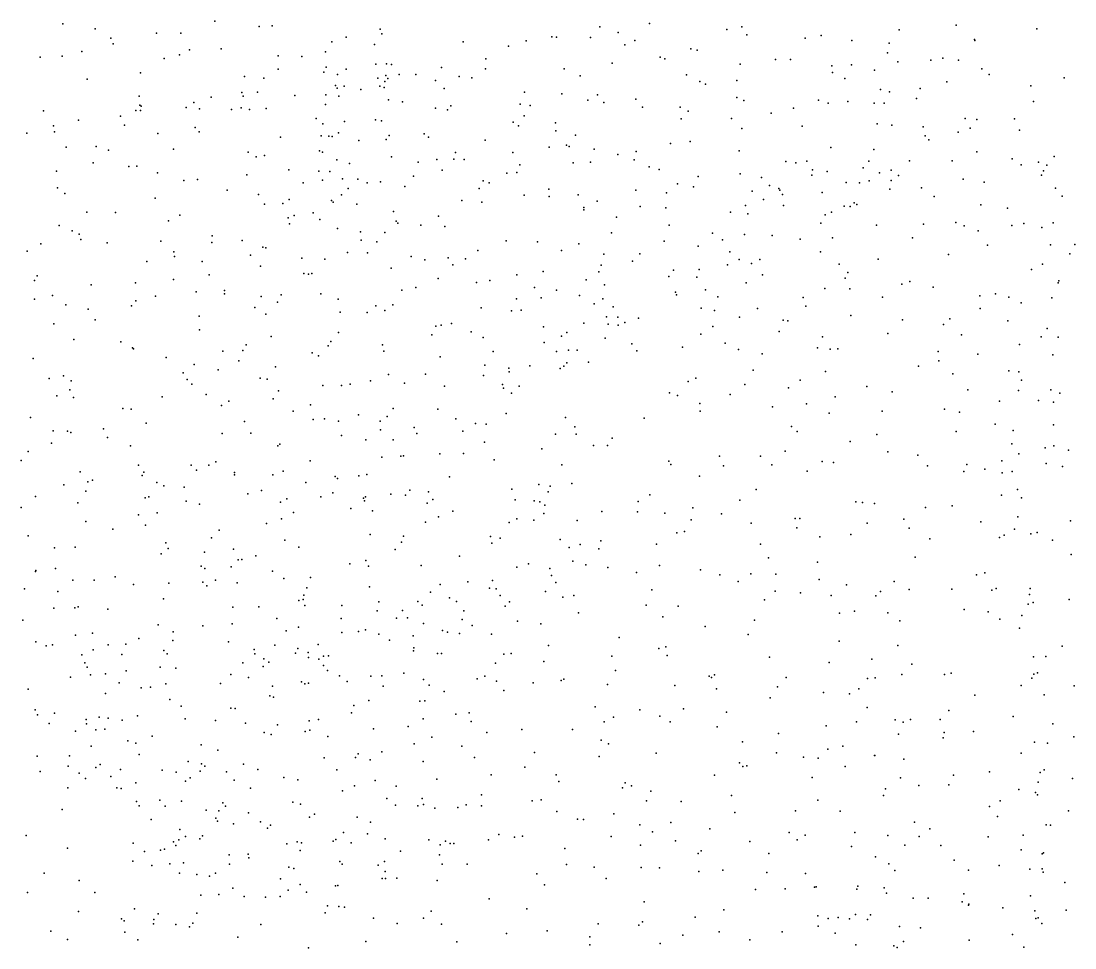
# Model space of a CAD drawing. Header units: metres. Extents: x -25 to 25, y -27.7 to 27.8.
# Drawn here: x -0.499 to 2.329, y -15.692 to -13.206 of the extents above; entities that cross this region are included whole.
import ezdxf

# ---------------------------------------------------------------- set-up
doc = ezdxf.new("R2010")
doc.units = ezdxf.units.M

msp = doc.modelspace()

# ---------------------------------------------------------------- linework, layer by layer
for p in [(-0.3868, -13.214, -0.3254), (-0.3001, -13.2271, 2.8345), (0.0207, -13.2062, -0.6574), (0.1402, -13.2211, 10.4577), (0.1749, -13.2185, 2.2208), (0.4643, -13.2283, 17.8582), (1.0539, -13.2212, -6.1008), (1.1869, -13.2129, -0.6345), (1.3949, -13.2287, 3.7105), (1.4353, -13.2212, -5.763), (1.8569, -13.2297, 3.1279), (2.0101, -13.2173, -3.8717), (2.2265, -13.2267, 4.1724), (-0.2586, -13.2524, 10.7713), (-0.136, -13.2383, 6.3714), (-0.0706, -13.2386, -6.8322), (0.3346, -13.2617, 1.1805), (0.3734, -13.2494, 5.8012), (0.4688, -13.2405, 0.3031), (0.6872, -13.2618, 13.4932), (0.856, -13.2591, 18.4016), (0.9255, -13.2481, 3.4797), (0.9374, -13.2497, 3.1578), (1.0286, -13.2501, -1.5889), (1.1029, -13.2364, 3.5785), (1.1479, -13.2583, -1.7281), (1.4487, -13.243, -1.0707), (1.6045, -13.2524, -5.6228), (1.6481, -13.2452, -1.9615), (1.7303, -13.2582, -1.3398), (2.0593, -13.2559, -4.659), (2.0605, -13.258, -2.9863), (-0.3363, -13.2881, 17.9855), (-0.2517, -13.267, 6.1861), (-0.0472, -13.283, 2.5061), (0.0376, -13.2809, 6.4883), (0.3176, -13.2887, 17.9203), (0.4496, -13.2686, 1.6922), (0.8089, -13.2733, 12.62), (1.1212, -13.2701, 12.7223), (1.2977, -13.281, -5.873), (1.3154, -13.2843, -0.9045), (1.8307, -13.2656, 19.6105), (-0.4475, -13.3029, 5.8769), (-0.3888, -13.3006, 10.9225), (-0.1151, -13.3067, 2.7312), (-0.0744, -13.2965, 17.9585), (0.1909, -13.2998, 5.7345), (0.254, -13.3015, -6.687), (0.7478, -13.3078, 3.3928), (1.2158, -13.3026, 13.475), (1.228, -13.3074, 18.8978), (1.5255, -13.3091, 19.2389), (1.5654, -13.309, 3.8709), (1.8259, -13.291, -5.3801), (1.8532, -13.3158, -3.8354), (1.9423, -13.311, -3.2176), (1.9745, -13.3054, -1.4842), (2.0167, -13.311, 19.6977), (-0.179, -13.3453, 2.8799), (0.1906, -13.335, -0.8325), (0.313, -13.3428, -0.9837), (0.3192, -13.3302, 2.3314), (0.3731, -13.335, 0.4961), (0.4532, -13.322, 6.1732), (0.4815, -13.3212, 12.7101), (0.4947, -13.3226, 10.1992), (0.6293, -13.3306, -6.379), (0.7473, -13.3346, -0.2142), (0.958, -13.3346, -6.1578), (1.0866, -13.3191, 3.0277), (1.4307, -13.3214, -1.8663), (1.6763, -13.3259, 3.0636), (1.6778, -13.344, -5.5168), (1.7295, -13.3237, -3.504), (1.7906, -13.3378, -1.9849), (2.0792, -13.3339, -2.2612), (-0.3219, -13.362, -0.2843), (0.1006, -13.3549, 9.5348), (0.1526, -13.3591, 2.4928), (0.3498, -13.3494, 0.685), (0.4581, -13.3597, 2.2649), (0.4774, -13.3682, 5.9509), (0.4793, -13.3519, 10.0185), (0.4853, -13.3601, 0.0901), (0.5154, -13.3493, 1.8216), (0.5598, -13.3496, 3.1863), (0.6128, -13.366, -0.093), (0.6762, -13.3546, -1.2484), (0.7107, -13.3585, 3.0395), (1.0012, -13.3527, 18.6481), (1.2868, -13.3506, 12.8897), (1.3218, -13.3684, 13.2661), (1.3374, -13.375, 2.9896), (1.4211, -13.3652, 3.8337), (1.7116, -13.3602, -3.7214), (1.9847, -13.3693, -4.5154), (2.099, -13.3494, 4.1393), (2.2994, -13.3583, 4.2276), (0.0933, -13.3979, 2.8355), (0.1354, -13.3971, 2.9841), (0.3189, -13.4037, 2.5272), (0.3442, -13.3788, 1.072), (0.3489, -13.3859, 12.994), (0.3677, -13.381, 1.2956), (0.4126, -13.3901, 3.2584), (0.4636, -13.3804, -6.4981), (0.475, -13.3843, 13.2588), (0.636, -13.3871, 12.619), (0.8513, -13.3965, 18.1246), (0.952, -13.401, 2.8992), (1.8068, -13.3894, -3.9738), (1.8313, -13.3963, 3.0279), (1.9135, -13.3871, -4.316), (2.2107, -13.3795, -2.6453), (-0.1818, -13.4074, -0.3652), (-0.1806, -13.432, 10.7261), (-0.0356, -13.4247, 6.3093), (0.0111, -13.4107, -0.5477), (0.0969, -13.408, -6.7599), (0.2351, -13.4056, 3.1999), (0.3179, -13.4299, 9.715), (0.3539, -13.4072, 3.0212), (0.4868, -13.4176, 2.5103), (0.5241, -13.4225, 2.8724), (0.8403, -13.4288, 13.5985), (1.022, -13.4187, -0.4948), (1.0478, -13.4039, 13.5634), (1.0648, -13.4242, 3.74), (1.1507, -13.4155, 12.7728), (1.4218, -13.4109, -5.7265), (1.44, -13.4194, -1.1912), (1.6403, -13.4181, 19.3093), (1.6668, -13.4265, -1.4178), (1.7194, -13.4223, 4.011), (1.7903, -13.4263, 19.4662), (1.8169, -13.4268, -4.1528), (1.9035, -13.4134, -3.3501), (2.2177, -13.4223, -2.7932), (-0.4393, -13.4467, 11.0631), (-0.1908, -13.446, 18.0428), (-0.1786, -13.446, 9.3575), (-0.1773, -13.4344, 5.6041), (-0.0562, -13.4379, -6.7945), (-0.0201, -13.4416, 5.6921), (0.0658, -13.4433, 3.22), (0.0913, -13.4388, 10.5046), (0.1141, -13.4431, 18.0185), (0.1585, -13.4408, 6.359), (0.6132, -13.4402, 2.6583), (0.6452, -13.4445, 10.1778), (0.6543, -13.4331, 3.4866), (0.8511, -13.4602, 12.6047), (0.8666, -13.4324, -1.45), (1.1685, -13.437, -0.6563), (1.2697, -13.4374, 3.8318), (1.2907, -13.4475, -5.8328), (1.5135, -13.4533, 3.9324), (1.5737, -13.44, -5.5877), (-0.412, -13.487, -6.777), (-0.3447, -13.4716, 5.93), (-0.2326, -13.4615, -6.8024), (-0.2218, -13.485, 6.0746), (0.2926, -13.4676, -6.6215), (0.3107, -13.4821, 12.7947), (0.369, -13.4752, 0.2363), (0.4523, -13.4713, -1.1042), (0.4676, -13.474, -0.0326), (0.8209, -13.4772, 17.9816), (0.8355, -13.487, 2.7207), (0.9351, -13.4788, 10.29), (1.2723, -13.4687, -0.9238), (1.4072, -13.4677, -1.8003), (1.5964, -13.4879, 2.9759), (1.7985, -13.4816, -1.5306), (1.8373, -13.4854, -5.2687), (2.0344, -13.4672, 19.6382), (2.0654, -13.4699, -3.2078), (2.167, -13.4681, -2.3223), (-0.4838, -13.5064, 9.3462), (-0.4095, -13.5034, 5.5923), (-0.1321, -13.5079, 3.1399), (-0.0323, -13.4916, 18.0404), (-0.0211, -13.5035, 10.6052), (0.3065, -13.5136, 3.3328), (0.3271, -13.5146, 6.2042), (0.3359, -13.5158, 0.5066), (0.3524, -13.5061, 5.889), (0.4882, -13.5129, 1.617), (0.5828, -13.5088, 1.9847), (0.9361, -13.501, 18.4113), (0.9886, -13.512, -1.6097), (1.4351, -13.4947, 19.0356), (1.9214, -13.4899, -4.6026), (1.927, -13.5144, -5.0109), (2.0153, -13.5044, -2.1164), (2.0475, -13.4932, 3.0411), (2.1797, -13.4988, 19.6908), (-0.3784, -13.5445, 5.7653), (-0.2979, -13.5428, 9.3089), (0.1969, -13.5176, -0.7682), (0.4072, -13.5263, -6.4948), (0.4803, -13.5237, 6.0451), (0.594, -13.5177, 13.5186), (0.7461, -13.5257, 10.072), (0.918, -13.5442, 18.1252), (0.9641, -13.5394, 10.1447), (0.9717, -13.5422, 2.7755), (1.2433, -13.5348, 13.1525), (1.2965, -13.529, 18.8938), (1.6739, -13.5449, -1.8733), (1.9364, -13.5246, -1.5995), (-0.2641, -13.552, 10.8747), (-0.0897, -13.5497, 6.1528), (0.1102, -13.5577, 6.2532), (0.1318, -13.5707, 5.8106), (0.1538, -13.5664, 9.4752), (0.3019, -13.5543, 12.9742), (0.31, -13.5577, 10.409), (0.4945, -13.5707, -0.2182), (0.6662, -13.559, 2.5063), (0.8206, -13.5583, 3.6884), (1.0383, -13.5499, 18.5901), (1.1026, -13.5639, -5.944), (1.1512, -13.5557, 13.369), (1.4281, -13.5546, 10.1463), (1.7889, -13.551, -4.4353), (2.0652, -13.5571, 4.148), (2.2731, -13.5694, 3.201), (-0.3059, -13.5865, -0.2404), (-0.2103, -13.596, 18.096), (-0.1882, -13.5949, -6.7323), (0.3478, -13.5782, 0.9839), (0.3819, -13.5885, 18.0268), (0.5662, -13.5845, 9.8834), (0.6163, -13.5777, 2.2831), (0.6624, -13.5767, 3.5703), (0.6897, -13.5772, -0.3879), (0.8388, -13.592, -1.4782), (0.9819, -13.5865, 12.6388), (1.0286, -13.5844, -0.6116), (1.1458, -13.5783, -0.727), (1.1861, -13.5971, 10.0364), (1.553, -13.5829, 10.2454), (1.5801, -13.5865, 10.0689), (1.6092, -13.5816, -4.2166), (1.7601, -13.5996, 2.9529), (1.7761, -13.5822, 4.1043), (1.8845, -13.5811, -3.4836), (1.9992, -13.5814, -3.3692), (2.1604, -13.5759, -1.6506), (2.1844, -13.5916, -3.1307), (2.231, -13.5844, -2.5047), (2.2532, -13.5924, -2.7108), (-0.4043, -13.6086, 18.1305), (-0.1328, -13.6136, 5.7922), (0.1063, -13.6185, -0.6008), (0.2198, -13.6054, 12.812), (0.2998, -13.6089, 0.2802), (0.3297, -13.61, 6.0544), (0.3632, -13.6296, 9.6679), (0.4041, -13.6298, 3.4569), (0.5541, -13.6218, 1.8327), (0.6306, -13.6059, -1.2717), (0.8044, -13.6145, -0.5041), (0.8312, -13.6124, 10.3689), (1.2128, -13.6046, -0.8634), (1.3174, -13.6229, 9.9256), (1.4305, -13.6156, 3.9795), (1.4877, -13.6257, -3.9981), (1.6227, -13.6196, 4.0694), (1.6243, -13.6055, 9.8175), (1.6642, -13.6096, 10.3509), (1.804, -13.6128, 10.2025), (1.8352, -13.6061, 19.3325), (1.8555, -13.6206, 10.0511), (2.2389, -13.6193, -2.9684), (2.2443, -13.6082, 4.1934), (-0.4012, -13.653, 12.4043), (-0.0621, -13.6341, 5.9395), (-0.0258, -13.6315, -6.6871), (0.2575, -13.6396, -6.5449), (0.3096, -13.6333, 0.6307), (0.379, -13.6556, 1.1731), (0.43, -13.64, 13.1872), (0.4652, -13.6372, 10.3887), (0.5309, -13.6496, 13.4413), (0.7302, -13.6552, 9.937), (0.7405, -13.6347, 13.6508), (0.7572, -13.6403, -6.1875), (0.9169, -13.6566, 9.9896), (1.262, -13.6425, -1.031), (1.3052, -13.6511, 2.87), (1.5091, -13.6472, -1.3614), (1.5344, -13.6556, -1.8067), (1.7146, -13.6395, 19.1648), (1.7508, -13.6404, 9.7115), (1.7768, -13.635, -5.2025), (1.8319, -13.6569, -4.9723), (1.8352, -13.6337, 10.3919), (1.9169, -13.6536, 9.8041), (2.0291, -13.6306, 10.2151), (2.0851, -13.6385, 10.5073), (2.2766, -13.654, 10.5225), (-0.3819, -13.6684, 11.0864), (-0.139, -13.6812, 10.7836), (0.0539, -13.6593, 9.3836), (0.1379, -13.6717, 5.9775), (0.2203, -13.6844, 10.5035), (0.3604, -13.6719, -0.1977), (0.8509, -13.6735, 2.6214), (0.9182, -13.6769, -6.0438), (0.9955, -13.6726, 18.2149), (1.1509, -13.66, -5.8243), (1.2326, -13.6673, -1.7533), (1.463, -13.6624, 10.4683), (1.4927, -13.6848, 9.7395), (1.537, -13.66, 19.0189), (1.544, -13.671, -5.4447), (1.6505, -13.6659, -4.4427), (1.9511, -13.6763, -2.0526), (2.2946, -13.6754, 10.3565), (0.1544, -13.6976, 3.3739), (0.2029, -13.6954, -0.6963), (0.3343, -13.6871, 12.6473), (0.3379, -13.6915, -0.9715), (0.4019, -13.6969, -6.403), (0.6838, -13.6873, 17.9857), (0.7376, -13.6923, -1.385), (1.0106, -13.7064, 13.5504), (1.0106, -13.7123, 18.0338), (1.0464, -13.6888, 2.7568), (1.1621, -13.7033, 12.9582), (1.2314, -13.707, 3.9479), (1.4446, -13.7011, -4.2549), (1.5464, -13.7004, -3.872), (1.7097, -13.7025, -4.6067), (1.7253, -13.7035, -1.5516), (1.7362, -13.6935, -3.6649), (1.7436, -13.6981, 10.5376), (2.0759, -13.6989, -2.1877), (2.1482, -13.7083, 10.0035), (-0.3225, -13.719, 12.6358), (-0.2453, -13.7198, 3.0972), (-0.1038, -13.7416, 3.2516), (-0.0735, -13.7268, -0.3168), (0.2175, -13.734, 9.4953), (0.234, -13.7273, 0.3844), (0.2843, -13.7207, 18.079), (0.3027, -13.738, -0.3262), (0.4999, -13.7166, 12.6061), (0.5073, -13.7431, -6.2939), (0.6212, -13.729, 2.2325), (1.0983, -13.732, 10.4295), (1.4048, -13.7184, -1.2643), (1.4508, -13.7231, 18.8999), (1.6588, -13.7257, 2.9204), (1.6758, -13.719, -1.8631), (-0.3968, -13.7546, -0.1144), (-0.3619, -13.7692, 18.1321), (0.2209, -13.75, -0.1566), (0.3504, -13.7622, 13.0736), (0.5118, -13.7479, 1.6915), (0.5732, -13.7539, 9.8239), (0.6377, -13.7569, -0.5794), (1.2401, -13.7536, 18.6762), (1.6466, -13.7485, -5.2257), (1.7965, -13.7535, 9.6096), (1.9226, -13.7513, 2.9422), (2.0095, -13.7466, -1.6668), (2.0315, -13.755, -3.4367), (2.0688, -13.7685, 9.8183), (2.1594, -13.7545, 3.0652), (2.1915, -13.7488, -2.3619), (2.2396, -13.7594, 10.663), (2.27, -13.7474, -2.8335), (-0.3436, -13.7779, -6.6202), (-0.3389, -13.7922, 12.2917), (-0.1238, -13.7967, 12.5411), (0.0137, -13.7821, -6.567), (0.0939, -13.7944, 12.615), (0.4113, -13.7718, 10.4557), (0.4137, -13.7939, -0.5689), (0.4552, -13.798, 13.2683), (0.4773, -13.7728, 18.0444), (0.8024, -13.7955, -0.7071), (0.8864, -13.7981, 3.8498), (1.0848, -13.7745, 12.7649), (1.2263, -13.7966, 9.8446), (1.3561, -13.7751, -1.7784), (1.3833, -13.7931, -4.3652), (1.4418, -13.7789, 4.0231), (1.5164, -13.7816, -4.4955), (1.5915, -13.7911, 18.9444), (1.6786, -13.7875, -4.7914), (1.8929, -13.7876, 4.1174), (-0.483, -13.823, 9.2415), (-0.446, -13.8038, 12.125), (-0.2679, -13.8009, 9.2362), (-0.0893, -13.8249, -0.1885), (0.0129, -13.7999, 18.1187), (0.1493, -13.8127, 12.8314), (0.1576, -13.8144, 10.5944), (0.3772, -13.8266, -0.7898), (0.7263, -13.8214, 13.7144), (0.9511, -13.8216, 10.4242), (0.9975, -13.8038, -5.8418), (1.3179, -13.8098, -5.4538), (1.4025, -13.8253, 2.8871), (1.6459, -13.825, -4.9748), (2.0942, -13.8075, 19.2652), (2.2634, -13.8063, -1.6746), (2.3287, -13.8054, 10.2153), (-0.162, -13.8508, -6.5575), (-0.087, -13.8373, 9.2414), (-0.0134, -13.8513, 3.3322), (0.1162, -13.8341, 0.1158), (0.2543, -13.8423, -6.3879), (0.3159, -13.8446, 12.606), (0.4301, -13.828, 1.4488), (0.5472, -13.8373, -0.6986), (0.5842, -13.847, 2.0948), (0.6467, -13.8412, -1.1258), (0.6936, -13.8437, 3.7283), (1.0647, -13.8313, 13.2589), (1.1411, -13.8504, 18.2212), (1.1612, -13.8302, 18.3892), (1.4277, -13.8458, 18.7707), (1.4828, -13.8455, -5.2463), (1.8003, -13.8449, -1.6159), (1.9897, -13.8327, 9.6651), (2.3152, -13.8302, 4.138), (0.1436, -13.8637, 0.3333), (0.2597, -13.8833, 9.5309), (0.2814, -13.8836, 18.1174), (0.4936, -13.8687, 9.7567), (0.6598, -13.8604, -6.0991), (0.9019, -13.878, 2.6619), (1.0508, -13.8787, 2.7546), (1.0574, -13.8606, 9.8614), (1.2513, -13.8745, 10.4586), (1.32, -13.8721, -4.5149), (1.3966, -13.8599, 9.7125), (1.4613, -13.8567, 10.4963), (1.6962, -13.858, -3.7562), (1.719, -13.8805, 18.9253), (2.212, -13.8724, -2.4661), (2.242, -13.8585, -3.1436), (-0.4631, -13.902, 0.0521), (-0.4556, -13.8892, 11.3187), (-0.1918, -13.9084, 10.921), (-0.09, -13.8997, 0.0232), (0.0056, -13.8866, 12.5074), (0.2724, -13.8848, 0.8887), (0.6198, -13.8966, 12.5579), (0.7231, -13.9072, -0.9721), (0.7586, -13.9016, 2.51), (0.831, -13.8868, 9.8659), (1.0173, -13.8999, 3.9132), (1.2388, -13.8914, 2.8278), (1.3142, -13.893, -5.3047), (1.4463, -13.9084, -5.0977), (1.4904, -13.8869, -4.786), (1.7119, -13.8959, 2.9036), (1.864, -13.9122, 10.6262), (1.8858, -13.9051, 2.9123), (2.2835, -13.9084, -2.9494), (2.2854, -13.9031, 9.9632), (-0.3109, -13.9132, -6.5218), (-0.0289, -13.9322, 0.2189), (0.0466, -13.9378, 12.8608), (0.0467, -13.9292, 10.73), (0.1988, -13.9401, 12.9837), (0.305, -13.9374, 1.0576), (0.5226, -13.9278, 1.7683), (0.5605, -13.9208, 13.6401), (0.8783, -13.9208, -0.9926), (0.9374, -13.9281, -1.4393), (1.066, -13.9137, 12.9983), (1.2568, -13.933, -1.135), (1.2593, -13.9401, 9.7651), (1.3376, -13.9266, 18.5575), (1.6572, -13.9235, -1.8683), (1.7246, -13.9239, 4.0989), (1.9481, -13.9198, 18.9897), (2.1152, -13.9378, -2.2886), (-0.4631, -13.9523, 2.7831), (-0.4148, -13.9424, 12.7587), (-0.3791, -13.967, 0.1734), (-0.1916, -13.9564, 12.3356), (-0.1388, -13.9438, 3.1898), (0.1447, -13.9447, 0.5526), (0.1891, -13.9598, 3.4719), (0.3519, -13.9522, -6.2353), (0.4983, -13.967, 10.5344), (0.8302, -13.9513, 12.5723), (0.8966, -13.9481, 17.998), (0.9993, -13.9421, 13.5407), (1.0386, -13.9647, 13.1435), (1.0615, -13.951, -5.5183), (1.3703, -13.9459, 3.9902), (1.5999, -13.9475, 18.7913), (1.8122, -13.9463, -3.6921), (2.0738, -13.9434, -1.6779), (2.1513, -13.947, -3.3653), (2.1848, -13.9619, 4.0668), (2.2664, -13.9481, 19.1826), (-0.3189, -13.9787, 11.1021), (-0.203, -13.9703, 18.1134), (0.128, -13.9741, 9.3332), (0.1573, -13.992, -6.2996), (0.3567, -13.9868, 9.6311), (0.4297, -13.9878, 3.5918), (0.4525, -13.9701, 1.5808), (0.4767, -13.9827, 12.5499), (0.7359, -13.9749, 10.4756), (0.8168, -13.9835, 13.7788), (0.8431, -13.9819, 3.837), (1.0898, -13.9726, -1.0837), (1.3257, -13.9761, -4.9594), (1.3612, -13.9827, -1.7844), (1.4767, -13.9768, 18.6506), (1.6069, -13.9711, -1.5199), (1.7276, -13.9958, 10.5765), (2.0745, -13.977, 10.7556), (-0.4114, -14.0179, -6.3967), (-0.2999, -14.0075, 9.1833), (-0.0216, -13.9979, 0.3734), (0.6141, -14.0241, 18.0641), (0.6282, -14.0217, 2.2317), (0.6559, -14.0172, 3.7574), (1.0106, -14.0165, 13.3161), (1.0715, -13.9991, -4.3713), (1.076, -14.0187, -5.1891), (1.1019, -14.0004, 18.044), (1.103, -14.022, -4.9058), (1.1214, -14.0147, -1.6721), (1.1575, -14.0031, 3.9187), (1.3574, -14.0256, 18.3449), (1.4284, -14.0005, -4.0261), (1.5456, -14.0083, 4.0347), (1.5586, -14.01, 10.5329), (1.8663, -14.0079, 9.653), (1.9762, -14.0203, -2.1216), (1.9934, -14.0047, 4.0605), (2.1483, -14.01, 2.9762), (-0.0207, -14.0344, -6.3266), (0.1717, -14.0524, 0.8245), (0.3524, -14.0414, 1.3069), (0.603, -14.0479, 13.7854), (0.7084, -14.0401, 2.4008), (0.9029, -14.0261, -5.5999), (0.9511, -14.0511, -4.9803), (0.9653, -14.0412, -4.6966), (1.325, -14.0462, 2.8316), (1.5347, -14.0388, -1.809), (1.6511, -14.0527, 9.6094), (1.8267, -14.0441, -1.6701), (2.024, -14.0475, 18.8769), (2.2377, -14.0533, -2.5992), (2.2543, -14.0311, -3.1484), (2.2835, -14.0541, 10.9102), (-0.3572, -14.06, 0.32), (-0.2317, -14.0661, -6.341), (-0.2003, -14.0822, 11.0074), (0.1048, -14.0743, 12.9621), (0.3249, -14.0769, 10.6391), (0.3325, -14.0654, 18.1393), (0.4711, -14.0748, 13.5129), (0.7407, -14.0546, 9.8366), (0.9045, -14.0687, -5.1435), (1.0684, -14.0566, -1.3491), (1.14, -14.0715, 9.7823), (1.2756, -14.0804, -1.2692), (1.3899, -14.0705, 9.6595), (2.1804, -14.0739, 9.8341), (-0.197, -14.0854, 3.0228), (-0.1094, -14.1089, 12.8816), (0.0422, -14.0911, 0.6183), (0.0959, -14.09, 12.4375), (0.2823, -14.0957, 9.5395), (0.2993, -14.1036, 12.4752), (0.4744, -14.0913, 9.7235), (0.6253, -14.1064, 10.5531), (0.7676, -14.092, -5.6556), (0.9378, -14.0928, 10.4743), (0.9694, -14.0889, 9.8318), (0.9933, -14.0886, 13.4816), (1.1534, -14.0903, 10.4593), (1.4259, -14.0867, 10.4893), (1.4896, -14.0984, 18.4116), (1.6384, -14.0827, 18.6265), (1.6718, -14.0866, -3.8395), (1.6924, -14.0855, -1.8829), (1.9617, -14.0923, 10.6982), (2.0686, -14.1, -2.2639), (2.2692, -14.1018, 19.0094), (-0.4667, -14.1111, 11.4144), (-0.035, -14.1275, 18.1206), (0.0854, -14.1174, 9.225), (0.1834, -14.1337, 3.5242), (0.7451, -14.1288, 3.8183), (0.8098, -14.1374, 12.5705), (0.8665, -14.1311, 13.8219), (0.9473, -14.138, 13.6875), (0.9574, -14.1315, 3.8741), (0.965, -14.1232, 2.6625), (1.0237, -14.1211, 12.86), (1.9093, -14.1319, 18.7413), (1.9632, -14.1178, 9.762), (-0.4238, -14.165, 12.7823), (-0.3849, -14.1578, 11.2735), (-0.0639, -14.1494, 9.14), (-0.0534, -14.1672, 3.3481), (0.0296, -14.1414, -6.1921), (0.1427, -14.1641, 10.7955), (0.1608, -14.1668, -6.1081), (0.4865, -14.1541, -5.9081), (0.5861, -14.1536, 1.9992), (0.7415, -14.1571, -4.9957), (0.8109, -14.1468, -4.6631), (1.3118, -14.1641, 3.9205), (1.4654, -14.1421, -1.4867), (1.6592, -14.1458, -1.6892), (2.0009, -14.1523, -3.581), (2.1517, -14.144, 10.8465), (2.1785, -14.1471, -3.3529), (-0.3685, -14.1955, 0.5107), (-0.3651, -14.1713, -6.1852), (-0.041, -14.1799, 10.9238), (0.3105, -14.1832, -6.021), (0.3611, -14.1833, 3.6425), (0.3842, -14.1803, 1.4973), (0.4388, -14.1712, 13.657), (0.5301, -14.1775, 13.8555), (0.6375, -14.1855, -5.6837), (0.7924, -14.1808, 10.5395), (0.7956, -14.1912, 2.4318), (0.8375, -14.1858, 18.0807), (1.2913, -14.1728, -1.5331), (1.4432, -14.1813, -4.052), (1.5598, -14.1901, 9.6398), (1.5915, -14.1692, 2.8516), (1.7699, -14.1864, 4.0238), (2.0414, -14.1955, -1.7602), (2.1852, -14.169, -2.4899), (2.2637, -14.195, -2.8077), (-0.4032, -14.2117, 9.1265), (-0.3585, -14.2161, 12.2573), (-0.1207, -14.2142, -6.1299), (-0.0028, -14.2074, 12.9622), (0.1776, -14.2196, 18.1595), (0.1916, -14.198, 1.1068), (0.8166, -14.2045, -4.513), (1.2407, -14.203, -4.203), (1.2626, -14.21, 10.4943), (1.4039, -14.2077, -1.6826), (1.6855, -14.2142, 18.4993), (1.8384, -14.2007, -3.7375), (2.1775, -14.1973, 18.8816), (2.2878, -14.2043, 10.9817), (-0.2261, -14.2449, 9.0975), (-0.2034, -14.2475, 12.8594), (0.0386, -14.2371, 3.4692), (0.0586, -14.2259, 0.8828), (0.2779, -14.2357, 10.7676), (0.499, -14.2453, 1.7579), (0.6192, -14.2467, 12.5196), (1.3222, -14.2322, 18.1366), (1.5176, -14.2405, 18.2746), (1.6082, -14.2328, 10.5469), (1.9788, -14.2473, 9.8581), (2.1261, -14.2252, 9.901), (2.2312, -14.224, 2.9947), (2.2708, -14.2282, 9.9601), (-0.4735, -14.2694, 17.9734), (0.1005, -14.28, 13.0982), (0.2307, -14.2529, 1.2557), (0.2844, -14.275, 9.4566), (0.3147, -14.2734, 13.4393), (0.3529, -14.2793, 18.1677), (0.4062, -14.2619, -5.8145), (0.4646, -14.2794, 9.6402), (0.4829, -14.2671, 3.7454), (0.6678, -14.2729, -4.8616), (0.8024, -14.259, 13.9727), (0.9621, -14.2694, 13.1894), (1.1731, -14.2714, 3.8728), (1.3229, -14.2522, 2.7723), (1.6691, -14.258, 9.7246), (1.8112, -14.2523, 10.6069), (2.0186, -14.2554, 3.9702), (-0.4126, -14.3053, 11.3994), (-0.3742, -14.3057, 12.4447), (-0.2775, -14.2997, 2.8961), (-0.1631, -14.2845, 0.7304), (0.4653, -14.3022, -5.6584), (0.5556, -14.2967, -5.4915), (0.686, -14.3057, 9.7479), (0.7207, -14.2855, 2.2457), (0.7485, -14.2871, 3.8185), (0.9869, -14.2941, 9.761), (1.5682, -14.2933, -3.9907), (1.5836, -14.3069, 3.9758), (2.0104, -14.3068, 10.748), (2.1149, -14.2875, -3.4552), (2.1627, -14.3043, 10.8933), (2.2708, -14.2895, 3.9353), (-0.3655, -14.3098, 12.7407), (-0.2675, -14.3233, 12.3344), (0.0403, -14.3122, 9.0778), (0.1171, -14.3117, 3.5803), (0.3611, -14.3177, 13.788), (0.4258, -14.3297, 12.4261), (0.4993, -14.3292, 18.1591), (0.5631, -14.3122, 10.6566), (0.7448, -14.3354, 18.1357), (0.9349, -14.3138, 18.1393), (0.9904, -14.314, 12.8532), (1.0867, -14.3248, 10.5387), (1.7252, -14.3336, -3.8598), (1.7976, -14.3151, 2.8542), (-0.4802, -14.3608, -5.5074), (-0.4178, -14.3387, -5.6814), (-0.2054, -14.3454, -5.8539), (0.1896, -14.3455, 10.8821), (0.1955, -14.3408, 9.2113), (0.8983, -14.3534, 13.3174), (1.0365, -14.3445, 2.59), (1.0742, -14.3446, -4.2821), (1.5512, -14.3595, 15.5103), (1.8267, -14.3617, 3.9999), (2.1595, -14.3397, -2.4521), (2.2491, -14.3508, -2.7769), (2.2719, -14.3455, -1.6992), (2.3113, -14.3568, 10.0671), (-0.4986, -14.3844, 0.7175), (0.0236, -14.3882, 12.2347), (0.2764, -14.3853, 13.5822), (0.4692, -14.3761, -5.2959), (0.5197, -14.3728, 14.0349), (0.5273, -14.3721, -5.0447), (0.6242, -14.3672, 2.0089), (0.6883, -14.3661, 14.073), (0.7706, -14.3834, 10.6192), (1.239, -14.3863, 18.1673), (1.375, -14.3735, 3.9077), (1.4852, -14.373, 2.7736), (1.6508, -14.3872, 10.5806), (1.6813, -14.3897, 15.393), (1.9071, -14.3701, 9.9292), (2.1326, -14.3861, -2.2901), (2.1786, -14.3672, -3.3189), (2.2517, -14.3924, -3.0298), (-0.3409, -14.4149, 17.9951), (-0.1843, -14.3975, 18.0659), (-0.1699, -14.416, 3.1408), (-0.0424, -14.3973, 3.4709), (-0.028, -14.4107, -5.7809), (0.0043, -14.3973, 13.0556), (0.0737, -14.4166, 11.0152), (0.2038, -14.413, -5.6998), (0.9521, -14.3966, 10.581), (1.2448, -14.3959, 2.6903), (1.386, -14.3989, 9.6992), (1.5153, -14.3963, 15.2824), (1.6104, -14.4137, 9.8153), (1.9333, -14.3988, -3.6567), (2.0309, -14.4144, 2.95), (2.0384, -14.3956, 18.6444), (2.0869, -14.4082, -2.1027), (2.1337, -14.4179, -1.896), (2.1604, -14.4142, 3.94), (2.2952, -14.4008, 11.0462), (-0.3841, -14.4498, -5.376), (-0.3197, -14.4419, 11.3874), (-0.3071, -14.4379, -5.5586), (-0.1739, -14.4247, -5.6882), (-0.1351, -14.444, 9.0108), (0.0736, -14.4235, 1.1451), (0.1762, -14.4233, 12.276), (0.2649, -14.4442, 13.7831), (0.3436, -14.4274, 1.5566), (0.3499, -14.4332, -5.4765), (0.4076, -14.4256, 10.8351), (0.4291, -14.4227, 3.7862), (0.6502, -14.4284, -4.6328), (0.8898, -14.449, 13.0672), (0.9784, -14.4462, 13.9939), (1.3214, -14.4268, 15.4251), (-0.3255, -14.4668, 2.8807), (-0.1158, -14.453, 12.2078), (-0.0616, -14.4567, 1.0373), (0.109, -14.4746, 13.2382), (0.1463, -14.4649, 1.3013), (0.337, -14.4712, 14), (0.4934, -14.4747, -4.8783), (0.5325, -14.4782, 1.8364), (0.5442, -14.4641, 9.5765), (0.594, -14.4685, 12.4985), (0.8181, -14.4621, 3.8237), (0.9156, -14.4684, 9.6867), (0.9207, -14.4537, 13.8148), (1.1884, -14.4767, 9.6798), (1.4731, -14.4624, 15.1183), (2.1316, -14.4778, 10.9036), (2.1743, -14.4628, 3.0004), (-0.4608, -14.481, 9.0565), (-0.3466, -14.4987, 0.9275), (-0.1664, -14.485, 12.3936), (-0.1567, -14.482, -5.4956), (-0.0562, -14.494, 11.1673), (-0.02, -14.5017, 3.5867), (0.1971, -14.4961, 13.4817), (0.2137, -14.4879, -5.4009), (0.3052, -14.4818, 9.2156), (0.4199, -14.486, 9.4203), (0.4228, -14.4926, 18.1933), (0.4252, -14.4824, 1.7031), (0.5906, -14.4992, 14.187), (0.6061, -14.4893, 3.8451), (0.8265, -14.4904, 13.2458), (0.8777, -14.4934, 18.1756), (0.8927, -14.4958, 14.2074), (0.9063, -14.5048, -4.3938), (1.1564, -14.4951, 10.5891), (1.4298, -14.4911, 18.1843), (1.7411, -14.496, -3.8598), (1.7584, -14.4974, 18.358), (1.7905, -14.5, 15.412), (1.9997, -14.5062, 10.7929), (2.185, -14.4849, -2.5361), (-0.4991, -14.5105, 2.7073), (-0.1842, -14.5301, 11.3341), (-0.1335, -14.5247, 12.8444), (0.2321, -14.5245, 18.2012), (0.3856, -14.5139, -5.0175), (0.444, -14.5202, 14.1283), (0.6593, -14.5211, 18.181), (0.9032, -14.5267, 12.9093), (1.0594, -14.522, -4.3238), (1.1547, -14.5229, 15.3479), (1.2281, -14.5256, 15.1098), (1.3036, -14.5118, -4.2149), (1.3802, -14.5276, 14.999), (1.928, -14.5106, 10.0555), (-0.3257, -14.5483, -5.2074), (-0.1648, -14.5578, -5.2556), (0.1596, -14.5541, 12.1655), (0.1995, -14.5408, 11.0549), (0.5861, -14.5498, 10.8185), (0.6206, -14.5362, 1.9629), (0.8105, -14.5507, 10.7129), (0.8308, -14.5412, 13.5703), (0.8768, -14.545, 2.3415), (0.9928, -14.5455, 2.4631), (1.2988, -14.5442, 3.8932), (1.4603, -14.5525, 15.6892), (1.5776, -14.5399, -4.0228), (1.5908, -14.5404, 18.2151), (1.7716, -14.5533, 4.0131), (1.8698, -14.5419, 10.7123), (2.0764, -14.5493, 18.6082), (2.1755, -14.5355, -2.0597), (2.3166, -14.5466, 3.0564), (-0.4802, -14.5871, 17.84), (-0.2528, -14.5689, 11.476), (0.0321, -14.5716, 3.7168), (0.4378, -14.5837, -4.7799), (0.5272, -14.5878, -4.6272), (0.7608, -14.589, 2.1834), (1.2603, -14.5789, 2.618), (1.2815, -14.5754, 18.1802), (1.5827, -14.5656, 2.7433), (1.6445, -14.5897, 15.676), (1.7271, -14.5833, 15.1476), (1.8841, -14.5661, 18.432), (2.1266, -14.5911, 3.9578), (2.1391, -14.5854, 10.1888), (2.1663, -14.5687, -2.3195), (2.2102, -14.5818, -3.125), (2.2274, -14.5777, -2.8158), (-0.4094, -14.6186, -5.0555), (-0.3539, -14.6172, 2.9378), (-0.1111, -14.6056, 1.16), (0.0115, -14.5918, -5.1954), (0.2088, -14.5981, 13.6744), (0.2465, -14.6176, 14.0428), (0.5216, -14.6039, 9.4263), (0.7644, -14.6069, 13.4436), (0.7868, -14.5932, 13.1278), (0.9475, -14.5966, 3.8293), (0.9713, -14.6181, 10.7056), (1.0013, -14.6101, 15.4205), (1.0565, -14.6004, 18.1857), (1.2063, -14.6092, 15.6465), (1.4848, -14.6089, 14.9027), (1.9396, -14.5946, -3.6234), (2.2686, -14.5988, -1.8797), (-0.1236, -14.635, 8.9612), (-0.104, -14.6209, 12.1061), (-0.0072, -14.6307, 11.3219), (0.0708, -14.6223, 13.1254), (0.131, -14.6407, 11.2321), (0.5048, -14.6238, 3.8913), (0.6772, -14.641, 14.3878), (1.0508, -14.6214, 14.2687), (1.5065, -14.6454, 4.0007), (1.9, -14.644, 4.0234), (2.3184, -14.6371, 3.957), (-0.4069, -14.6748, 9.0145), (-0.0162, -14.6679, 12.9254), (-0.0061, -14.6742, 11.991), (0.0642, -14.67, 18.1955), (0.0836, -14.651, 1.4167), (0.0935, -14.6504, -5.0622), (0.3828, -14.662, 1.7758), (0.4261, -14.653, 9.1904), (0.4327, -14.6686, 14.2924), (0.5747, -14.6666, -4.4986), (0.8316, -14.6705, -4.4293), (0.8629, -14.6616, 9.6185), (0.9194, -14.6748, 14.7516), (0.9816, -14.6551, 14.9304), (1.0159, -14.6645, 14.0554), (1.0757, -14.6722, 9.7517), (1.2137, -14.6666, 9.829), (1.6384, -14.6578, 10.0286), (-0.4607, -14.6827, 10.6866), (-0.4593, -14.6795, 1.2137), (-0.2466, -14.6971, 18.0492), (0.1753, -14.682, 3.9134), (0.2063, -14.7013, 13.5079), (0.2779, -14.6983, 14.1767), (0.9245, -14.6935, 15.5826), (1.1527, -14.6853, -4.2995), (1.3241, -14.6781, 14.6633), (1.376, -14.6914, 2.6677), (1.4591, -14.6886, -4.1227), (1.5264, -14.6894, 10.7027), (1.6424, -14.7038, 4.0684), (2.0644, -14.6915, 18.4935), (2.0869, -14.6862, -3.3629), (-0.4895, -14.7294, 2.8514), (-0.3606, -14.7056, 11.5551), (-0.3028, -14.7059, 3.13), (-0.1971, -14.7176, 11.6024), (-0.1022, -14.7137, 3.728), (-0.0116, -14.7107, 11.6139), (-0.0009, -14.7213, 3.8476), (0.0228, -14.7054, 8.8967), (0.0809, -14.7131, 11.8601), (0.2678, -14.7267, 11.2824), (0.4362, -14.7232, 11.1158), (0.6256, -14.7178, 12.5104), (0.6999, -14.7101, 9.529), (0.758, -14.7274, 13.0141), (0.7661, -14.7067, 15.3073), (0.7754, -14.7289, 14.9892), (0.9358, -14.7124, 2.4638), (1.193, -14.7319, 18.1777), (1.4253, -14.7089, 9.9844), (1.7154, -14.7186, 14.9739), (1.8439, -14.7096, 2.8761), (1.8835, -14.7306, 10.8222), (1.9982, -14.7302, -3.4919), (2.1175, -14.7282, 3.0095), (2.2088, -14.7284, -2.6496), (-0.4008, -14.7357, 10.9651), (-0.1168, -14.7559, 12.5016), (0.2465, -14.7602, 8.9216), (0.2574, -14.7572, 1.7635), (0.2592, -14.7457, 18.2216), (0.5997, -14.7381, 2.0183), (0.6506, -14.7529, 13.2943), (0.7867, -14.7471, 10.8852), (0.908, -14.7362, 18.1843), (0.955, -14.7509, 10.8145), (0.9845, -14.7469, 15.7216), (1.4961, -14.7589, 18.1337), (1.5242, -14.7356, 14.7524), (1.5923, -14.7401, 15.7423), (1.6744, -14.7468, 2.7714), (1.7942, -14.7478, 4.083), (1.8072, -14.7364, 10.187), (2.106, -14.7329, 10.2949), (2.2065, -14.744, -2.2015), (2.3132, -14.7576, 10.3502), (-0.4109, -14.7805, 11.3412), (-0.3545, -14.7803, 17.9468), (-0.3455, -14.7771, 10.8158), (-0.2663, -14.7833, 1.3465), (0.0692, -14.7778, 1.6267), (0.1389, -14.7771, 13.2303), (0.2627, -14.7737, -4.7122), (0.3617, -14.7739, 12.2073), (0.4561, -14.7876, -4.5172), (0.4608, -14.7642, 12.3415), (0.5246, -14.7872, 15.4188), (0.5654, -14.763, 14.5403), (0.5773, -14.7731, 18.1958), (0.6697, -14.7627, 15.5811), (0.6886, -14.7881, 2.2018), (0.8001, -14.7758, 13.7349), (0.8113, -14.7639, 12.7639), (1.1784, -14.7727, 2.6277), (1.2643, -14.7759, 9.9784), (1.7369, -14.7891, -3.8264), (2.0314, -14.7844, 10.949), (2.2029, -14.7701, -2.454), (2.217, -14.7655, -2.845), (-0.4946, -14.8129, 1.4336), (0.1875, -14.8083, 11.6231), (0.3598, -14.8087, 4.005), (0.5079, -14.8074, 9.261), (0.5377, -14.8071, 15.2424), (0.6848, -14.8108, 11.003), (0.8333, -14.8154, 9.7495), (0.9963, -14.7932, 9.8679), (1.2233, -14.8037, 14.1922), (1.4688, -14.8129, 14.5787), (1.6971, -14.7944, 18.1577), (1.8264, -14.7932, 15.5086), (1.8589, -14.8146, 18.2355), (2.096, -14.7904, 4.0143), (2.1268, -14.8104, -3.2635), (2.1858, -14.8003, -3.0961), (-0.1315, -14.8253, 1.5126), (-0.0912, -14.8445, 3.8749), (-0.0115, -14.8278, 12.828), (0.0676, -14.8232, 1.775), (0.212, -14.8419, 11.7735), (0.2452, -14.8319, 14.3414), (0.406, -14.8431, 11.2836), (0.4247, -14.8388, 15.6349), (0.5806, -14.8218, 14.7224), (0.6317, -14.8403, -4.4787), (0.6453, -14.8455, 13.4738), (0.7114, -14.8273, 15.7597), (0.8955, -14.8232, 13.8588), (1.3368, -14.8298, -4.2104), (2.18, -14.8346, 18.4586), (-0.4592, -14.8709, 16.6769), (-0.3534, -14.8529, 11.0963), (-0.3077, -14.8481, 10.6331), (-0.1833, -14.8622, 11.7443), (-0.0923, -14.8672, 1.7529), (0.0572, -14.8707, 4.0336), (0.3618, -14.8463, 9.0296), (0.4611, -14.8502, 2.015), (0.4896, -14.8664, 15.0775), (0.5526, -14.8553, 14.9342), (0.6776, -14.849, 13.0713), (0.7632, -14.8509, 2.378), (1.1057, -14.8593, 15.8069), (1.452, -14.8513, 2.7189), (1.6959, -14.869, 10.2215), (-0.4321, -14.8821, 3.1238), (-0.4145, -14.8789, 10.3925), (-0.306, -14.8927, 16.5104), (-0.2657, -14.8789, 1.5714), (-0.218, -14.8776, 9.0049), (-0.1159, -14.8945, 12.0507), (0.1267, -14.8918, 8.9644), (0.1821, -14.88, 14.1724), (0.2377, -14.9018, 15.5688), (0.2439, -14.8887, 13.7908), (0.2715, -14.8997, 15.7951), (0.2979, -14.878, -4.5622), (0.5543, -14.895, 11.1849), (0.5552, -14.8875, 3.954), (0.6183, -14.9021, 13.2222), (0.8158, -14.9022, -4.4499), (0.9163, -14.8811, 2.5487), (1.2125, -14.8891, 18.1204), (1.231, -14.8849, 10.104), (1.8532, -14.8813, 10.2792), (2.2948, -14.8829, 4.0227), (-0.3357, -14.9061, 3.3994), (-0.3283, -14.9277, 11.4131), (-0.2286, -14.9052, 3.6644), (-0.1074, -14.9032, 12.2748), (0.0961, -14.9271, 13.0377), (0.1282, -14.9033, 18.2139), (0.152, -14.9165, -4.5994), (0.1654, -14.926, 13.1935), (0.2719, -14.9132, 2.0164), (0.2997, -14.9175, 15.9841), (0.312, -14.9098, 14.6031), (0.3259, -14.9087, 15.2726), (0.6294, -14.9028, 12.4742), (0.7739, -14.9286, 12.6415), (0.7959, -14.9038, 18.1563), (0.9035, -14.9239, 10.9787), (1.0862, -14.9099, -4.3547), (1.2343, -14.9081, 3.9732), (1.5094, -14.912, 18.0513), (1.6692, -14.9266, -3.8596), (1.7833, -14.918, 10.8864), (2.2176, -14.9114, -2.9091), (2.2508, -14.9109, -2.0262), (-0.322, -14.9387, 16.834), (-0.2725, -14.9571, -4.6865), (-0.2175, -14.9488, 18.0659), (-0.1262, -14.9391, 16.2753), (-0.0835, -14.942, 12.584), (0.0639, -14.9586, 16.3212), (0.1502, -14.9374, 15.7), (0.3127, -14.9343, 11.6889), (0.3235, -14.948, 11.9001), (0.5282, -14.9551, 9.4986), (1.0956, -14.9479, 10.9227), (1.8646, -14.9585, 14.9596), (1.8908, -14.9309, 15.2969), (1.9791, -14.959, 18.2069), (1.9968, -14.955, 4.1076), (2.2183, -14.9579, -2.402), (2.2284, -14.9545, -2.6366), (-0.3667, -14.9659, 17.9089), (-0.3129, -14.9593, 11.2253), (-0.2358, -14.9812, 11.6391), (-0.1105, -14.9834, 9.0903), (0.0357, -14.9832, 12.8574), (0.111, -14.9667, 2.061), (0.2536, -14.9781, 15.1065), (0.2621, -14.9835, 18.2054), (0.2723, -14.9822, 13.548), (0.3552, -14.9622, 9.1372), (0.3761, -14.9778, 9.3868), (0.4394, -14.9633, 4.0386), (0.4691, -14.9627, 12.2911), (0.5811, -14.9725, 9.7145), (0.7243, -14.9708, 13.6933), (0.7456, -14.9631, 11.083), (0.777, -14.9765, 9.9603), (0.8746, -14.9812, 15.9462), (0.9497, -14.9745, 13.9311), (0.9576, -14.9712, -4.4261), (1.0747, -14.9852, 10.1568), (1.3474, -14.963, 4.0696), (1.3534, -14.9672, 10.8723), (1.3618, -14.9597, 15.8428), (1.5539, -14.9664, -3.9777), (1.7718, -14.9692, 14.7764), (1.7926, -14.9674, 18.0987), (2.2135, -14.9686, 18.3295), (-0.4799, -14.9978, 17.6212), (-0.2726, -15.0097, 9.1042), (-0.1767, -14.9943, 3.8148), (-0.1519, -14.9931, 1.9514), (0.1751, -14.9898, 9.5), (0.4722, -14.9901, 18.1822), (0.5959, -14.9875, 13.4056), (0.6366, -15.0044, 16.0458), (0.7961, -15.0015, 3.9349), (1.2555, -14.9883, 2.7434), (1.3673, -14.9973, 14.2285), (1.5309, -14.9916, 14.4091), (1.6545, -15.007, 14.5629), (1.7235, -15.0106, 2.7892), (1.7489, -14.9972, 10.2992), (2.0599, -15.0145, -3.3283), (2.1845, -14.9879, -3.0797), (2.2464, -15.013, 11.1156), (2.3265, -14.9892, 0.5462), (-0.1001, -15.0259, 12.445), (0.1684, -15.0161, 9.707), (0.178, -15.0194, 15.3094), (0.3936, -15.0418, -4.4762), (0.4336, -15.0281, 9.8548), (0.5706, -15.0299, 9.9285), (0.5839, -15.029, 11.2725), (1.5105, -15.0209, 10.9014), (-0.4609, -15.0532, 16.4542), (-0.455, -15.0673, 17.4474), (-0.4095, -15.0625, 17.7661), (-0.1871, -15.0698, 10.943), (-0.0697, -15.0439, -4.6013), (0.0635, -15.0494, 16.4814), (0.0755, -15.0498, 14.5372), (0.3876, -15.0612, 12.0777), (0.6679, -15.065, 12.492), (0.7032, -15.0614, 12.8669), (1.0416, -15.0454, 15.9232), (1.1613, -15.0536, -4.3079), (1.215, -15.0709, 10.2971), (1.2782, -15.0508, 18.0271), (1.3934, -15.0595, 10.2885), (1.7711, -15.0476, 4.175), (1.9906, -15.0556, 2.8967), (2.1629, -15.0715, 10.4569), (-0.4234, -15.0901, 1.8485), (-0.3244, -15.0794, 16.1945), (-0.3236, -15.0915, 3.6527), (-0.2892, -15.073, 1.9325), (-0.2657, -15.0763, 17.9651), (-0.2274, -15.0809, 10.4711), (-0.0591, -15.0776, 9.7496), (0.0228, -15.0818, 2.1509), (0.1028, -15.0891, 14.8769), (0.1894, -15.0939, 13.1609), (0.2741, -15.083, 16.3653), (0.2992, -15.0793, 2.1924), (0.5392, -15.0986, 16.2035), (0.5801, -15.078, 13.2461), (0.7089, -15.085, 2.466), (1.0657, -15.0856, 3.9818), (1.0908, -15.0736, 14.0385), (1.243, -15.0858, 14.1239), (1.3689, -15.0991, -4.1248), (1.661, -15.0965, 15.6099), (1.7428, -15.0854, -3.7117), (1.8461, -15.0806, 14.8527), (1.8681, -15.0865, 15.263), (1.8874, -15.0795, 15.1032), (1.9675, -15.0791, 10.4155), (2.2692, -15.091, 2.9866), (-0.3532, -15.1111, 9.3484), (-0.2984, -15.1069, 9.5022), (-0.274, -15.1058, 11.4172), (-0.1476, -15.1241, 16.807), (0.1531, -15.1145, -4.4754), (0.1717, -15.1193, 9.96), (0.2634, -15.112, 13.3953), (0.276, -15.1081, 13.6875), (0.324, -15.1248, 18.1622), (0.4462, -15.1047, 2.255), (0.6028, -15.1264, 13.058), (0.7508, -15.1141, 12.656), (0.8449, -15.1059, 13.8302), (0.9808, -15.1062, 10.2686), (1.5329, -15.1171, 2.78), (1.8555, -15.1189, -3.5716), (1.9779, -15.1145, 11.0404), (2.0568, -15.1116, 4.1287), (2.3257, -15.1259, 4.0985), (-0.3113, -15.151, 10.2672), (-0.2124, -15.1371, 11.1094), (-0.1914, -15.1425, 11.6879), (-0.0163, -15.1471, 15.7367), (0.556, -15.1444, 11.3873), (0.6839, -15.1507, 13.6431), (1.0573, -15.1353, 2.7329), (1.0773, -15.1451, 11.0353), (1.4369, -15.1395, 15.767), (1.7057, -15.1512, 10.993), (1.9754, -15.129, 18.0897), (2.2204, -15.1406, -2.9607), (2.2549, -15.1426, 0.4979), (-0.4561, -15.1779, 9.4645), (-0.3695, -15.1765, 9.6363), (-0.1822, -15.1732, 9.8363), (0.0287, -15.162, 14.3276), (0.314, -15.1827, -4.4507), (0.3986, -15.181, 10.1319), (0.4051, -15.1711, 4.0901), (0.4691, -15.1661, 16.3259), (0.7179, -15.1818, 10.2583), (0.8788, -15.1677, 16.0202), (1.0522, -15.179, 18.0105), (1.205, -15.1696, 2.7834), (1.5275, -15.1688, 10.3684), (1.6002, -15.1808, -3.827), (1.6395, -15.1831, 4.2116), (1.6655, -15.1592, 14.4139), (1.7906, -15.1756, 10.3872), (1.7919, -15.1756, 15.3665), (2.1841, -15.1696, 11.1475), (-0.3725, -15.2049, 10.1107), (-0.2983, -15.2079, 16.0926), (-0.2871, -15.1998, 2.0604), (-0.2327, -15.2134, 17.0745), (-0.0506, -15.1917, -4.511), (-0.0154, -15.198, 3.9226), (-0.0056, -15.2044, 12.6747), (0.0974, -15.199, 18.1238), (0.1361, -15.2132, 10.106), (0.4374, -15.1877, 11.6089), (0.58, -15.1919, 13.3978), (0.8529, -15.2072, 18.0156), (1.4283, -15.1956, 4.1383), (1.4375, -15.2053, -4.0025), (1.4483, -15.2035, 14.1848), (1.7122, -15.2057, 2.7876), (1.8695, -15.1861, 4.1876), (-0.448, -15.2188, 9.7678), (-0.3429, -15.2232, 9.9126), (-0.3265, -15.2381, 17.3226), (-0.2579, -15.2326, -4.5958), (-0.1202, -15.2152, 9.9922), (-0.0833, -15.2205, 12.0968), (-0.0454, -15.2363, 12.3246), (-0.0181, -15.2179, 14.8793), (0.052, -15.2198, 15.2718), (0.2059, -15.2346, 3.9778), (0.2438, -15.2409, 13.2346), (0.3479, -15.2141, 16.4481), (0.6168, -15.2395, 18.0351), (0.7626, -15.2276, 2.5597), (0.9371, -15.2277, 10.4056), (1.3613, -15.2291, 10.4619), (1.6232, -15.2352, 17.9528), (1.8609, -15.2359, 15.0925), (2.0028, -15.2287, 10.4557), (2.0994, -15.2201, 2.8632), (2.2358, -15.2214, -2.4097), (2.2463, -15.2145, -2.6946), (2.322, -15.2378, 11.2337), (-0.3739, -15.263, 3.6312), (-0.2424, -15.2624, 11.4089), (-0.2308, -15.2649, 17.8554), (-0.1916, -15.2489, 10.4232), (-0.0576, -15.2451, 14.533), (0.0723, -15.2423, 16.7127), (0.1166, -15.2636, 12.8859), (0.396, -15.2572, 11.9629), (0.4507, -15.2429, 12.206), (0.5074, -15.2586, 12.386), (0.9442, -15.2456, -4.3988), (1.1147, -15.2623, 15.8709), (1.1219, -15.249, 10.4842), (1.1388, -15.2578, -4.2799), (1.8208, -15.2657, 18.0068), (1.9098, -15.2563, 11.0981), (1.9904, -15.2548, -3.3649), (2.1786, -15.2672, 0.7098), (2.2303, -15.2476, -1.9933), (-0.127, -15.2956, 10.8314), (0.3634, -15.271, 18.069), (0.4827, -15.2911, 12.9726), (0.5773, -15.291, 12.6265), (0.7362, -15.2819, 16.1298), (0.8726, -15.2977, 3.9458), (0.8963, -15.2951, 11.072), (1.1793, -15.2976, 17.9137), (1.1904, -15.2713, 11.0147), (1.407, -15.2835, 17.9046), (1.639, -15.2962, 10.4642), (1.8147, -15.2834, 14.7528), (2.1278, -15.2973, 4.1242), (2.2231, -15.2751, -2.2473), (2.2286, -15.2814, -2.8581), (-0.3891, -15.3206, 16.3703), (-0.1898, -15.2991, 10.2486), (-0.1822, -15.3112, 15.9516), (-0.1126, -15.3118, 11.8305), (-0.0685, -15.2984, 17.9675), (-0.0023, -15.3224, 10.2214), (0.0319, -15.3248, -4.4537), (0.0427, -15.3031, 14.216), (0.0494, -15.3115, 16.8492), (0.23, -15.301, 16.6349), (0.2506, -15.3065, 10.2771), (0.5057, -15.3096, 3.9896), (0.5656, -15.3106, 10.3905), (0.5808, -15.3075, 11.4579), (0.611, -15.3174, -4.4314), (0.6732, -15.3152, 13.6351), (0.6955, -15.3087, 11.2669), (0.7366, -15.3111, 10.4484), (0.9386, -15.3258, 13.9038), (1.2725, -15.2992, -4.1409), (1.5792, -15.3243, 2.7927), (1.6991, -15.325, 15.4993), (2.0996, -15.3126, 11.1923), (2.3113, -15.3247, -1.754), (-0.1497, -15.348, 3.694), (0.0233, -15.3437, 12.1975), (0.0279, -15.3521, 15.437), (0.1109, -15.3296, 2.3217), (0.1435, -15.3538, 3.8058), (0.2748, -15.3412, 12.902), (0.2879, -15.3333, 13.4938), (0.4024, -15.3417, -4.4158), (0.4382, -15.3544, 12.7296), (0.9939, -15.3466, 10.6421), (1.0101, -15.3477, 17.9065), (1.0917, -15.3323, 2.7635), (1.4163, -15.3288, 2.8044), (1.8986, -15.3548, 2.7671), (2.121, -15.3392, 0.462), (-0.0732, -15.3743, 17.1147), (0.0705, -15.3597, 12.5685), (0.1617, -15.3705, 12.7518), (0.1699, -15.3625, 13.9632), (0.3665, -15.3827, 12.3518), (1.1616, -15.3623, 3.9332), (1.195, -15.3811, 10.754), (1.244, -15.3557, 14.0821), (1.3493, -15.3729, -4.0135), (1.5622, -15.3825, -3.7344), (1.738, -15.3829, 2.7776), (1.9391, -15.3725, 10.4839), (2.2512, -15.3616, 2.8025), (2.2628, -15.3625, 10.5065), (-0.4855, -15.3905, 1.9884), (-0.1981, -15.4111, 17.6153), (-0.0901, -15.4074, 14.3643), (-0.0761, -15.402, 15.7629), (-0.0577, -15.393, 10.4719), (-0.0192, -15.3993, 15.2061), (-0.0124, -15.3917, 11.9518), (0.2418, -15.4075, 12.5244), (0.2533, -15.4099, 12.194), (0.3387, -15.4062, 11.9821), (0.3452, -15.4013, 10.4522), (0.3862, -15.4099, 13.3547), (0.4305, -15.3857, 16.4801), (0.4781, -15.3992, 2.3808), (0.595, -15.4022, 10.5498), (0.6399, -15.4057, 3.9529), (0.7551, -15.402, -4.4037), (0.7826, -15.3882, 10.6499), (0.8248, -15.395, 10.9617), (0.8464, -15.3923, 2.6326), (1.084, -15.3934, 10.9481), (1.2566, -15.4052, 10.9416), (1.4565, -15.4066, 10.7252), (1.5837, -15.4021, 10.6274), (1.6051, -15.3898, 4.0811), (1.8265, -15.391, 15.1695), (1.9112, -15.3931, 18.0073), (2.0957, -15.3938, -3.1745), (2.1897, -15.3898, 0.8469), (-0.3741, -15.4242, -4.5966), (-0.1675, -15.4331, 2.2743), (-0.1252, -15.4302, 14.5157), (-0.1143, -15.4273, 17.3119), (-0.0834, -15.4173, 15.0601), (0.2141, -15.4125, 12.3722), (0.2499, -15.431, 16.7542), (0.5187, -15.433, 13.4559), (0.6251, -15.4156, 10.7713), (0.6527, -15.4122, 10.9404), (0.662, -15.4124, 17.9046), (0.9598, -15.4257, 15.9224), (1.1628, -15.4162, 15.7938), (1.3181, -15.4392, 15.7413), (1.3259, -15.4316, 3.9436), (1.5073, -15.4385, 14.1723), (1.7293, -15.4201, 14.4881), (1.8721, -15.4161, 11.1986), (1.9693, -15.4171, -3.3194), (2.1845, -15.4291, 11.2883), (2.2442, -15.4374, -2.4736), (-0.1989, -15.4597, 11.2609), (-0.0999, -15.4664, -4.4483), (-0.0629, -15.4643, 3.6386), (0.0594, -15.4421, 17.8716), (0.0599, -15.4674, 10.5964), (0.1106, -15.4404, -4.3826), (0.1122, -15.4508, 17.0073), (0.3566, -15.4603, 11.7892), (0.3626, -15.4673, 10.766), (0.4764, -15.46, 11.0497), (0.6239, -15.4422, 11.3416), (0.631, -15.4679, 16.2368), (0.6982, -15.4674, 13.7085), (1.7936, -15.4477, 14.7478), (1.8298, -15.4664, 14.9321), (2.0044, -15.4566, 0.4774), (2.241, -15.4401, -2.6498), (-0.4375, -15.4919, 16.5612), (-0.1481, -15.4712, 14.8164), (-0.0741, -15.4917, 17.5577), (-0.0274, -15.495, 15.5899), (0.0226, -15.4916, 10.7926), (0.2198, -15.4754, 13.7366), (0.233, -15.4794, 10.6749), (0.459, -15.4702, 3.8693), (0.4775, -15.4875, -4.3469), (0.8852, -15.4932, 13.8918), (0.9648, -15.4681, -4.2914), (1.0386, -15.4758, 13.978), (1.1649, -15.4763, 17.797), (1.214, -15.4776, -4.0865), (1.3198, -15.4868, 2.7947), (1.3838, -15.4839, -3.833), (1.502, -15.4896, 17.8623), (1.6054, -15.4924, 11.1598), (1.8453, -15.4844, 4.0544), (2.0433, -15.4833, 18.0146), (2.125, -15.4712, 2.712), (2.208, -15.4808, -2.1657), (2.2405, -15.4802, -1.7528), (2.2438, -15.4889, 0.2393), (-0.343, -15.511, 2.1751), (0.0069, -15.5001, 14.1872), (0.197, -15.5072, 11.8834), (0.2499, -15.5221, 17.7607), (0.3508, -15.5244, 13.4701), (0.4695, -15.5057, 11.2417), (0.4788, -15.506, 11.4717), (0.5096, -15.5049, 16.4081), (0.617, -15.5109, 17.7809), (0.9054, -15.5225, 17.7652), (1.0711, -15.5057, 3.8482), (2.3012, -15.5169, -1.6147), (-0.482, -15.5434, 2.049), (-0.3011, -15.5433, 16.1377), (-0.0164, -15.5506, 2.3666), (0.0318, -15.5488, 11.7673), (0.069, -15.5315, 17.6531), (0.2175, -15.5376, 10.9232), (0.2664, -15.5424, 16.9544), (0.3448, -15.5256, 2.392), (1.472, -15.5356, 2.7916), (1.5512, -15.5333, 15.6692), (1.6295, -15.5296, 10.9011), (1.6346, -15.5286, -3.5573), (1.7435, -15.5348, 10.721), (1.7459, -15.5264, 17.9508), (1.8168, -15.5313, 15.2758), (1.8227, -15.5455, 15.0969), (2.031, -15.5472, -3.1732), (2.2098, -15.5528, 1.0233), (0.0998, -15.5543, 17.4398), (0.157, -15.5556, 17.2582), (0.196, -15.5543, 3.6465), (0.3231, -15.5796, 11.1832), (0.3536, -15.5809, 3.7134), (0.7567, -15.5606, 3.8375), (1.173, -15.5685, 14.054), (1.895, -15.5585, 11.3291), (1.9353, -15.5588, 10.6265), (2.0257, -15.5688, 4.0039), (2.0431, -15.5776, 0.8183), (2.0443, -15.5744, 0.2589), (-0.3449, -15.5945, 16.3253), (-0.1946, -15.587, 11.4422), (-0.1315, -15.6006, 15.0641), (-0.0275, -15.5989, -4.3581), (0.3166, -15.5977, 11.6653), (0.3683, -15.5827, 17.6237), (0.6016, -15.5933, 13.679), (0.8579, -15.5872, 2.6039), (1.3869, -15.59, 15.715), (1.6391, -15.6061, 14.3129), (1.7396, -15.6021, 14.6743), (1.78, -15.6035, 15.4268), (2.1355, -15.5845, -2.9869), (2.2211, -15.5926, 10.577), (2.3056, -15.591, 0.0657), (-0.2297, -15.6142, -4.4438), (-0.2226, -15.6194, 15.9737), (-0.1439, -15.6272, 3.5299), (-0.1428, -15.616, 14.5565), (-0.0839, -15.6293, 15.6566), (-0.047, -15.6355, 14.2621), (-0.0381, -15.6255, 15.454), (0.1446, -15.6291, 13.8001), (0.4466, -15.6121, 13.5983), (0.5099, -15.6269, 3.7667), (0.5805, -15.6121, 2.4322), (0.6294, -15.6284, -4.243), (1.0494, -15.6272, 2.7103), (1.1584, -15.6315, -3.9376), (1.1684, -15.622, 15.7728), (1.3094, -15.6098, 17.7541), (1.6398, -15.6335, 17.8749), (1.6666, -15.6134, 15.5955), (1.6935, -15.6103, 11.2912), (1.7235, -15.6144, 3.9475), (1.7719, -15.6159, -3.3963), (1.8577, -15.6347, 2.6886), (2.2234, -15.613, -2.2953), (2.2305, -15.611, 4.0045), (2.24, -15.6268, 2.527), (-0.4193, -15.6476, 16.5328), (-0.2204, -15.6498, 2.307), (0.0828, -15.6635, 11.0744), (0.8034, -15.6534, 17.637), (0.9125, -15.6463, -4.1528), (1.0269, -15.6624, 17.6695), (1.2763, -15.6582, 2.7643), (1.3745, -15.6491, -3.6188), (1.5428, -15.6487, -3.5262), (1.6852, -15.6526, 14.4721), (1.9144, -15.6385, 0.6441), (2.1614, -15.6558, 11.4829), (-0.3741, -15.6697, 3.5591), (-0.1854, -15.67, 11.2791), (0.2721, -15.6921, 11.3455), (0.4256, -15.6745, 16.6617), (0.6699, -15.6756, 17.5519), (1.0269, -15.684, -4.0182), (1.2154, -15.6804, -3.764), (1.4566, -15.6707, 3.8695), (1.7408, -15.6842, 0.4116), (1.8424, -15.6861, 15.174), (1.8516, -15.6906, 0.2101), (1.869, -15.6752, -3.2683), (2.0449, -15.6709, 0.1304), (2.1919, -15.6901, -1.7035)]:
    msp.add_point(p)

doc.saveas('drawing.dxf')
